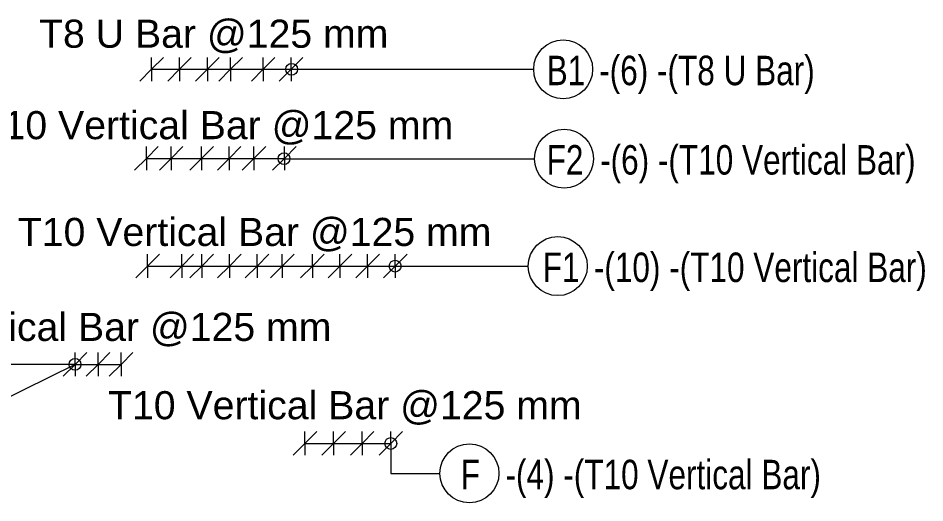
# Model space of a CAD drawing. Header units: millimetres. Extents: x -8986 to 3673, y -4076 to 6166.
# Drawn here: x -6653 to -2808, y -4076 to -2023 of the extents above; entities that cross this region are included whole.
import ezdxf

# ---------------------------------------------------------------- set-up
doc = ezdxf.new("R2010")
doc.units = ezdxf.units.MM
for name, color, linetype, lineweight in [('A-ANNO-DIMS', 211, 'Continuous', 9), ('A-ANNO-DIMS-50', 211, 'Continuous', 9), ('S-RBAR-IDEN', 171, 'Continuous', 9)]:
    doc.layers.add(name, color=color, linetype=linetype, lineweight=lineweight)
doc.styles.add('Arial_1', font='arial.ttf', dxfattribs={"height": 119.0625})
doc.styles.add('Nirmala UI Semilight', font='NirmalaS.ttf', dxfattribs={"width": 0.8, "height": 125})
doc.styles.add('Nirmala UI Semilight_1', font='NirmalaS.ttf', dxfattribs={"height": 125})
doc.dimstyles.new('Arrow_Filled_-_2_5_NI_UI_1', dxfattribs={"dimscale": 304.8, "dimtxt": 130.920493, "dimasz": 0.328084, "dimexe": 0.164042, "dimexo": 0.0625, "dimgap": 0.164042, "dimtad": 1, "dimdec": 4, "dimzin": 0, "dimdsep": 46, "dimtxsty": 'Arial_1', "dimblk1": 'OBLIQUE', "dimblk2": 'OBLIQUE', "dimsah": 1, "dimcen": 0.09, "dimazin": 0, "dimtfac": 1, "dimtdec": 4, "dimtix": 1, "dimtmove": 0, "dimatfit": 3, "dimfxl": 0.164042, "dimfxlon": 1, "dimtvp": 1, "dimtolj": 1, "dimtzin": 0, "dimarcsym": 2})
doc.dimstyles.new('Arrow_Filled_-_2_5_NI_UI_2', dxfattribs={"dimscale": 304.8, "dimtxt": 130.920493, "dimasz": 0.328084, "dimexe": 0.164042, "dimexo": 0.0625, "dimgap": 0.164042, "dimtad": 1, "dimdec": 4, "dimzin": 0, "dimdsep": 46, "dimtxsty": 'Nirmala UI Semilight', "dimblk1": 'OBLIQUE', "dimblk2": 'OBLIQUE', "dimsah": 1, "dimcen": 0.09, "dimazin": 0, "dimtfac": 1, "dimtdec": 4, "dimtix": 1, "dimtmove": 0, "dimatfit": 3, "dimfxl": 0.164042, "dimfxlon": 1, "dimtvp": 1, "dimtolj": 1, "dimtzin": 0, "dimarcsym": 2})
doc.dimstyles.new('Arrow_Filled_-_2_5_NI_UI_3', dxfattribs={"dimscale": 304.8, "dimtxt": 130.920493, "dimasz": 0.328084, "dimexe": 0.164042, "dimexo": 0.0625, "dimgap": 0.164042, "dimtad": 1, "dimdec": 4, "dimzin": 0, "dimdsep": 46, "dimtxsty": 'Nirmala UI Semilight_1', "dimblk1": 'OBLIQUE', "dimblk2": 'OBLIQUE', "dimsah": 1, "dimcen": 0.09, "dimazin": 0, "dimtfac": 1, "dimtdec": 4, "dimtix": 1, "dimtmove": 0, "dimatfit": 3, "dimfxl": 0.164042, "dimfxlon": 1, "dimtvp": 1, "dimtolj": 1, "dimtzin": 0, "dimarcsym": 2})

# ---------------------------------------------------------------- blocks, each defined once
blk = doc.blocks.new('DIMBLOCK11-Elevation Front 1')
at = {"layer": 'A-ANNO-DIMS-50'}
for p, q in [((-6086.7, -2239.3), (-6036.7, -2189.3)), ((-6086.7, -2239.3), (-6086.7, -2189.3)), ((-5968.5, -2239.3), (-5918.5, -2189.3)), ((-5968.5, -2239.3), (-5968.5, -2189.3)), ((-6086.7, -2239.3), (-6136.7, -2289.3)), ((-6086.7, -2239.3), (-5968.5, -2239.3)), ((-6086.7, -2239.3), (-6086.7, -2289.3)), ((-5968.5, -2239.3), (-6018.5, -2289.3)), ((-5968.5, -2239.3), (-5968.5, -2289.3))]:
    blk.add_line(p, q, dxfattribs=at)
blk = doc.blocks.new('_Oblique')
at = {"color": 0, "linetype": 'ByBlock', "lineweight": -2}
blk.add_line((-0.5, -0.5), (0.5, 0.5), dxfattribs=at)
blk = doc.blocks.new('DIMBLOCK12-Elevation Front 1')
at = {"layer": 'A-ANNO-DIMS-50'}
for p, q in [((-5968.5, -2239.3), (-5918.5, -2189.3)), ((-5968.5, -2239.3), (-5968.5, -2189.3)), ((-5850.3, -2239.3), (-5800.3, -2189.3)), ((-5850.3, -2239.3), (-5850.3, -2189.3)), ((-5968.5, -2239.3), (-6018.5, -2289.3)), ((-5968.5, -2239.3), (-5850.3, -2239.3)), ((-5968.5, -2239.3), (-5968.5, -2289.3)), ((-5850.3, -2239.3), (-5900.3, -2289.3)), ((-5850.3, -2239.3), (-5850.3, -2289.3))]:
    blk.add_line(p, q, dxfattribs=at)
blk = doc.blocks.new('DIMBLOCK13-Elevation Front 1')
at = {"layer": 'A-ANNO-DIMS-50'}
for p, q in [((-5850.3, -2239.3), (-5800.3, -2189.3)), ((-5850.3, -2239.3), (-5850.3, -2189.3)), ((-5752, -2239.3), (-5702, -2189.3)), ((-5752, -2239.3), (-5752, -2189.3)), ((-5850.3, -2239.3), (-5900.3, -2289.3)), ((-5850.3, -2239.3), (-5752, -2239.3)), ((-5850.3, -2239.3), (-5850.3, -2289.3)), ((-5752, -2239.3), (-5802, -2289.3)), ((-5752, -2239.3), (-5752, -2289.3))]:
    blk.add_line(p, q, dxfattribs=at)
blk = doc.blocks.new('DIMBLOCK14-Elevation Front 1')
at = {"layer": 'A-ANNO-DIMS-50'}
for p, q in [((-5752, -2239.3), (-5702, -2189.3)), ((-5752, -2239.3), (-5752, -2189.3)), ((-5613.8, -2239.3), (-5563.8, -2189.3)), ((-5613.8, -2239.3), (-5613.8, -2189.3)), ((-5752, -2239.3), (-5802, -2289.3)), ((-5752, -2239.3), (-5613.8, -2239.3)), ((-5752, -2239.3), (-5752, -2289.3)), ((-5613.8, -2239.3), (-5663.8, -2289.3)), ((-5613.8, -2239.3), (-5613.8, -2289.3))]:
    blk.add_line(p, q, dxfattribs=at)
blk = doc.blocks.new('DIMBLOCK15-Elevation Front 1')
at = {"layer": 'A-ANNO-DIMS-50'}
for p, q in [((-5613.8, -2239.3), (-5563.8, -2189.3)), ((-5613.8, -2239.3), (-5613.8, -2189.3)), ((-5495.6, -2239.3), (-5445.6, -2189.3)), ((-5495.6, -2239.3), (-5495.6, -2189.3)), ((-5613.8, -2239.3), (-5663.8, -2289.3)), ((-5613.8, -2239.3), (-5495.6, -2239.3)), ((-5613.8, -2239.3), (-5613.8, -2289.3)), ((-5495.6, -2239.3), (-5545.6, -2289.3)), ((-5495.6, -2239.3), (-5495.6, -2289.3))]:
    blk.add_line(p, q, dxfattribs=at)
blk = doc.blocks.new('DIMBLOCK16-Elevation Front 1')
at = {"layer": 'A-ANNO-DIMS-50'}
for p, q in [((-6086.7, -2239.3), (-6036.7, -2189.3)), ((-6086.7, -2239.3), (-6086.7, -2189.3)), ((-5968.5, -2239.3), (-5918.5, -2189.3)), ((-5968.5, -2239.3), (-5968.5, -2189.3)), ((-5850.3, -2239.3), (-5800.3, -2189.3)), ((-5850.3, -2239.3), (-5850.3, -2189.3)), ((-5752, -2239.3), (-5702, -2189.3)), ((-5752, -2239.3), (-5752, -2189.3)), ((-6086.7, -2239.3), (-6136.7, -2289.3)), ((-6086.7, -2239.3), (-5850.3, -2239.3)), ((-6086.7, -2239.3), (-5968.5, -2239.3)), ((-6086.7, -2239.3), (-6086.7, -2289.3)), ((-5968.5, -2239.3), (-6018.5, -2289.3)), ((-5968.5, -2239.3), (-5850.3, -2239.3)), ((-5968.5, -2239.3), (-5968.5, -2289.3)), ((-5850.3, -2239.3), (-5900.3, -2289.3)), ((-5850.3, -2239.3), (-5752, -2239.3)), ((-5850.3, -2239.3), (-5850.3, -2289.3)), ((-5752, -2239.3), (-5802, -2289.3)), ((-5752, -2239.3), (-5752, -2289.3))]:
    blk.add_line(p, q, dxfattribs=at)
blk = doc.blocks.new('_None')
blk = doc.blocks.new('DIMBLOCK17-Elevation Front 1')
at = {"layer": 'A-ANNO-DIMS-50'}
for p, q in [((-5850.3, -2239.3), (-5800.3, -2189.3)), ((-5850.3, -2239.3), (-5850.3, -2189.3)), ((-5752, -2239.3), (-5702, -2189.3)), ((-5752, -2239.3), (-5752, -2189.3)), ((-5613.8, -2239.3), (-5563.8, -2189.3)), ((-5613.8, -2239.3), (-5613.8, -2189.3)), ((-5850.3, -2239.3), (-5900.3, -2289.3)), ((-5850.3, -2239.3), (-5752, -2239.3)), ((-5850.3, -2239.3), (-5752, -2239.3)), ((-5850.3, -2239.3), (-5850.3, -2289.3)), ((-5752, -2239.3), (-5802, -2289.3)), ((-5752, -2239.3), (-5613.8, -2239.3)), ((-5752, -2239.3), (-5752, -2289.3)), ((-5613.8, -2239.3), (-5663.8, -2289.3)), ((-5613.8, -2239.3), (-5613.8, -2289.3))]:
    blk.add_line(p, q, dxfattribs=at)
blk = doc.blocks.new('DIMBLOCK18-Elevation Front 1')
at = {"layer": 'A-ANNO-DIMS-50'}
for p, q in [((-5752, -2239.3), (-5702, -2189.3)), ((-5752, -2239.3), (-5752, -2189.3)), ((-5613.8, -2239.3), (-5563.8, -2189.3)), ((-5613.8, -2239.3), (-5613.8, -2189.3)), ((-5495.6, -2239.3), (-5445.6, -2189.3)), ((-5495.6, -2239.3), (-5495.6, -2189.3)), ((-5752, -2239.3), (-5802, -2289.3)), ((-5752, -2239.3), (-5613.8, -2239.3)), ((-5752, -2239.3), (-5613.8, -2239.3)), ((-5752, -2239.3), (-5752, -2289.3)), ((-5613.8, -2239.3), (-5663.8, -2289.3)), ((-5613.8, -2239.3), (-5495.6, -2239.3)), ((-5613.8, -2239.3), (-5613.8, -2289.3)), ((-5495.6, -2239.3), (-5545.6, -2289.3)), ((-5495.6, -2239.3), (-5495.6, -2289.3))]:
    blk.add_line(p, q, dxfattribs=at)
blk = doc.blocks.new('DIMBLOCK19-Elevation Front 1')
at = {"layer": 'A-ANNO-DIMS-50'}
for p, q in [((-5613.8, -2239.3), (-5563.8, -2189.3)), ((-5613.8, -2239.3), (-5613.8, -2189.3)), ((-5495.6, -2239.3), (-5445.6, -2189.3)), ((-5495.6, -2239.3), (-5495.6, -2189.3)), ((-5613.8, -2239.3), (-5663.8, -2289.3)), ((-5613.8, -2239.3), (-5495.6, -2239.3)), ((-5613.8, -2239.3), (-5495.6, -2239.3)), ((-5613.8, -2239.3), (-5613.8, -2289.3)), ((-5495.6, -2239.3), (-5545.6, -2289.3)), ((-5495.6, -2239.3), (-5495.6, -2289.3))]:
    blk.add_line(p, q, dxfattribs=at)
blk = doc.blocks.new('M_Rebar Tag_rfa MARK - DOT 1 MM-794228-Elevation Front 1')
at = {"layer": 'S-RBAR-IDEN'}
blk.add_circle((-4935.3, 5538.6), 125, dxfattribs=at)
blk = doc.blocks.new('DIMBLOCK120-Elevation Front 1')
at = {"layer": 'A-ANNO-DIMS-50'}
for p, q in [((-6108.8, -2617.1), (-6058.8, -2567.1)), ((-6108.8, -2617.1), (-6108.8, -2567.1)), ((-6003.7, -2617.1), (-5953.7, -2567.1)), ((-6003.7, -2617.1), (-6003.7, -2567.1)), ((-6108.8, -2617.1), (-6158.8, -2667.1)), ((-6108.8, -2617.1), (-6003.7, -2617.1)), ((-6108.8, -2617.1), (-6108.8, -2667.1)), ((-6003.7, -2617.1), (-6053.7, -2667.1)), ((-6003.7, -2617.1), (-6003.7, -2667.1))]:
    blk.add_line(p, q, dxfattribs=at)
blk = doc.blocks.new('DIMBLOCK121-Elevation Front 1')
at = {"layer": 'A-ANNO-DIMS-50'}
for p, q in [((-6003.7, -2617.1), (-5953.7, -2567.1)), ((-6003.7, -2617.1), (-6003.7, -2567.1)), ((-5874.8, -2617.1), (-5824.8, -2567.1)), ((-5874.8, -2617.1), (-5874.8, -2567.1)), ((-6003.7, -2617.1), (-6053.7, -2667.1)), ((-6003.7, -2617.1), (-5874.8, -2617.1)), ((-6003.7, -2617.1), (-6003.7, -2667.1)), ((-5874.8, -2617.1), (-5924.8, -2667.1)), ((-5874.8, -2617.1), (-5874.8, -2667.1))]:
    blk.add_line(p, q, dxfattribs=at)
blk = doc.blocks.new('DIMBLOCK122-Elevation Front 1')
at = {"layer": 'A-ANNO-DIMS-50'}
for p, q in [((-5874.8, -2617.1), (-5824.8, -2567.1)), ((-5874.8, -2617.1), (-5874.8, -2567.1)), ((-5757.8, -2617.1), (-5707.8, -2567.1)), ((-5757.8, -2617.1), (-5757.8, -2567.1)), ((-5874.8, -2617.1), (-5924.8, -2667.1)), ((-5874.8, -2617.1), (-5757.8, -2617.1)), ((-5874.8, -2617.1), (-5874.8, -2667.1)), ((-5757.8, -2617.1), (-5807.8, -2667.1)), ((-5757.8, -2617.1), (-5757.8, -2667.1))]:
    blk.add_line(p, q, dxfattribs=at)
blk = doc.blocks.new('DIMBLOCK123-Elevation Front 1')
at = {"layer": 'A-ANNO-DIMS-50'}
for p, q in [((-5757.8, -2617.1), (-5707.8, -2567.1)), ((-5757.8, -2617.1), (-5757.8, -2567.1)), ((-5652.7, -2617.1), (-5602.7, -2567.1)), ((-5652.7, -2617.1), (-5652.7, -2567.1)), ((-5757.8, -2617.1), (-5807.8, -2667.1)), ((-5757.8, -2617.1), (-5652.7, -2617.1)), ((-5757.8, -2617.1), (-5757.8, -2667.1)), ((-5652.7, -2617.1), (-5702.7, -2667.1)), ((-5652.7, -2617.1), (-5652.7, -2667.1))]:
    blk.add_line(p, q, dxfattribs=at)
blk = doc.blocks.new('DIMBLOCK124-Elevation Front 1')
at = {"layer": 'A-ANNO-DIMS-50'}
for p, q in [((-5652.7, -2617.1), (-5602.7, -2567.1)), ((-5652.7, -2617.1), (-5652.7, -2567.1)), ((-5523.8, -2617.1), (-5473.8, -2567.1)), ((-5523.8, -2617.1), (-5523.8, -2567.1)), ((-5652.7, -2617.1), (-5702.7, -2667.1)), ((-5652.7, -2617.1), (-5523.8, -2617.1)), ((-5652.7, -2617.1), (-5652.7, -2667.1)), ((-5523.8, -2617.1), (-5573.8, -2667.1)), ((-5523.8, -2617.1), (-5523.8, -2667.1))]:
    blk.add_line(p, q, dxfattribs=at)
blk = doc.blocks.new('DIMBLOCK125-Elevation Front 1')
at = {"layer": 'A-ANNO-DIMS-50'}
for p, q in [((-6103.8, -3073.2), (-6053.8, -3023.2)), ((-6103.8, -3073.2), (-6103.8, -3023.2)), ((-5958.5, -3073.2), (-5908.5, -3023.2)), ((-5958.5, -3073.2), (-5958.5, -3023.2)), ((-6103.8, -3073.2), (-6153.8, -3123.2)), ((-6103.8, -3073.2), (-5958.5, -3073.2)), ((-6103.8, -3073.2), (-6103.8, -3123.2)), ((-5958.5, -3073.2), (-6008.5, -3123.2)), ((-5958.5, -3073.2), (-5958.5, -3123.2))]:
    blk.add_line(p, q, dxfattribs=at)
blk = doc.blocks.new('DIMBLOCK126-Elevation Front 1')
at = {"layer": 'A-ANNO-DIMS-50'}
for p, q in [((-5958.5, -3073.2), (-5908.5, -3023.2)), ((-5958.5, -3073.2), (-5958.5, -3023.2)), ((-5874.3, -3073.2), (-5824.3, -3023.2)), ((-5874.3, -3073.2), (-5874.3, -3023.2)), ((-5958.5, -3073.2), (-6008.5, -3123.2)), ((-5958.5, -3073.2), (-5874.3, -3073.2)), ((-5958.5, -3073.2), (-5958.5, -3123.2)), ((-5874.3, -3073.2), (-5924.3, -3123.2)), ((-5874.3, -3073.2), (-5874.3, -3123.2))]:
    blk.add_line(p, q, dxfattribs=at)
blk = doc.blocks.new('DIMBLOCK127-Elevation Front 1')
at = {"layer": 'A-ANNO-DIMS-50'}
for p, q in [((-5874.3, -3073.2), (-5824.3, -3023.2)), ((-5874.3, -3073.2), (-5874.3, -3023.2)), ((-5757.1, -3073.2), (-5707.1, -3023.2)), ((-5757.1, -3073.2), (-5757.1, -3023.2)), ((-5874.3, -3073.2), (-5924.3, -3123.2)), ((-5874.3, -3073.2), (-5757.1, -3073.2)), ((-5874.3, -3073.2), (-5874.3, -3123.2)), ((-5757.1, -3073.2), (-5807.1, -3123.2)), ((-5757.1, -3073.2), (-5757.1, -3123.2))]:
    blk.add_line(p, q, dxfattribs=at)
blk = doc.blocks.new('DIMBLOCK128-Elevation Front 1')
at = {"layer": 'A-ANNO-DIMS-50'}
for p, q in [((-5757.1, -3073.2), (-5707.1, -3023.2)), ((-5757.1, -3073.2), (-5757.1, -3023.2)), ((-5639.8, -3073.2), (-5589.8, -3023.2)), ((-5639.8, -3073.2), (-5639.8, -3023.2)), ((-5757.1, -3073.2), (-5807.1, -3123.2)), ((-5757.1, -3073.2), (-5639.8, -3073.2)), ((-5757.1, -3073.2), (-5757.1, -3123.2)), ((-5639.8, -3073.2), (-5689.8, -3123.2)), ((-5639.8, -3073.2), (-5639.8, -3123.2))]:
    blk.add_line(p, q, dxfattribs=at)
blk = doc.blocks.new('DIMBLOCK129-Elevation Front 1')
at = {"layer": 'A-ANNO-DIMS-50'}
for p, q in [((-5639.8, -3073.2), (-5589.8, -3023.2)), ((-5639.8, -3073.2), (-5639.8, -3023.2)), ((-5532.6, -3073.2), (-5482.6, -3023.2)), ((-5532.6, -3073.2), (-5532.6, -3023.2)), ((-5639.8, -3073.2), (-5689.8, -3123.2)), ((-5639.8, -3073.2), (-5532.6, -3073.2)), ((-5639.8, -3073.2), (-5639.8, -3123.2)), ((-5532.6, -3073.2), (-5582.6, -3123.2)), ((-5532.6, -3073.2), (-5532.6, -3123.2))]:
    blk.add_line(p, q, dxfattribs=at)
blk = doc.blocks.new('DIMBLOCK130-Elevation Front 1')
at = {"layer": 'A-ANNO-DIMS-50'}
for p, q in [((-5532.6, -3073.2), (-5482.6, -3023.2)), ((-5532.6, -3073.2), (-5532.6, -3023.2)), ((-5405.3, -3073.2), (-5355.3, -3023.2)), ((-5405.3, -3073.2), (-5405.3, -3023.2)), ((-5532.6, -3073.2), (-5582.6, -3123.2)), ((-5532.6, -3073.2), (-5405.3, -3073.2)), ((-5532.6, -3073.2), (-5532.6, -3123.2)), ((-5405.3, -3073.2), (-5455.3, -3123.2)), ((-5405.3, -3073.2), (-5405.3, -3123.2))]:
    blk.add_line(p, q, dxfattribs=at)
blk = doc.blocks.new('DIMBLOCK131-Elevation Front 1')
at = {"layer": 'A-ANNO-DIMS-50'}
for p, q in [((-5405.3, -3073.2), (-5355.3, -3023.2)), ((-5405.3, -3073.2), (-5405.3, -3023.2)), ((-5288.1, -3073.2), (-5238.1, -3023.2)), ((-5288.1, -3073.2), (-5288.1, -3023.2)), ((-5405.3, -3073.2), (-5455.3, -3123.2)), ((-5405.3, -3073.2), (-5288.1, -3073.2)), ((-5405.3, -3073.2), (-5405.3, -3123.2)), ((-5288.1, -3073.2), (-5338.1, -3123.2)), ((-5288.1, -3073.2), (-5288.1, -3123.2))]:
    blk.add_line(p, q, dxfattribs=at)
blk = doc.blocks.new('DIMBLOCK132-Elevation Front 1')
at = {"layer": 'A-ANNO-DIMS-50'}
for p, q in [((-5288.1, -3073.2), (-5238.1, -3023.2)), ((-5288.1, -3073.2), (-5288.1, -3023.2)), ((-5170.8, -3073.2), (-5120.8, -3023.2)), ((-5170.8, -3073.2), (-5170.8, -3023.2)), ((-5288.1, -3073.2), (-5338.1, -3123.2)), ((-5288.1, -3073.2), (-5170.8, -3073.2)), ((-5288.1, -3073.2), (-5288.1, -3123.2)), ((-5170.8, -3073.2), (-5220.8, -3123.2)), ((-5170.8, -3073.2), (-5170.8, -3123.2))]:
    blk.add_line(p, q, dxfattribs=at)
blk = doc.blocks.new('DIMBLOCK133-Elevation Front 1')
at = {"layer": 'A-ANNO-DIMS-50'}
for p, q in [((-5170.8, -3073.2), (-5120.8, -3023.2)), ((-5170.8, -3073.2), (-5170.8, -3023.2)), ((-5053.6, -3073.2), (-5003.6, -3023.2)), ((-5053.6, -3073.2), (-5053.6, -3023.2)), ((-5170.8, -3073.2), (-5220.8, -3123.2)), ((-5170.8, -3073.2), (-5053.6, -3073.2)), ((-5170.8, -3073.2), (-5170.8, -3123.2)), ((-5053.6, -3073.2), (-5103.6, -3123.2)), ((-5053.6, -3073.2), (-5053.6, -3123.2))]:
    blk.add_line(p, q, dxfattribs=at)
blk = doc.blocks.new('DIMBLOCK134-Elevation Front 1')
at = {"layer": 'A-ANNO-DIMS-50'}
for p, q in [((-6103.8, -3073.2), (-6053.8, -3023.2)), ((-6103.8, -3073.2), (-6103.8, -3023.2)), ((-5958.5, -3073.2), (-5908.5, -3023.2)), ((-5958.5, -3073.2), (-5958.5, -3023.2)), ((-5874.3, -3073.2), (-5824.3, -3023.2)), ((-5874.3, -3073.2), (-5874.3, -3023.2)), ((-6103.8, -3073.2), (-6153.8, -3123.2)), ((-6103.8, -3073.2), (-5958.5, -3073.2)), ((-6103.8, -3073.2), (-5958.5, -3073.2)), ((-6103.8, -3073.2), (-6103.8, -3123.2)), ((-5958.5, -3073.2), (-6008.5, -3123.2)), ((-5958.5, -3073.2), (-5874.3, -3073.2)), ((-5958.5, -3073.2), (-5958.5, -3123.2)), ((-5874.3, -3073.2), (-5924.3, -3123.2)), ((-5874.3, -3073.2), (-5874.3, -3123.2))]:
    blk.add_line(p, q, dxfattribs=at)
blk = doc.blocks.new('DIMBLOCK135-Elevation Front 1')
at = {"layer": 'A-ANNO-DIMS-50'}
for p, q in [((-5958.5, -3073.2), (-5908.5, -3023.2)), ((-5958.5, -3073.2), (-5958.5, -3023.2)), ((-5874.3, -3073.2), (-5824.3, -3023.2)), ((-5874.3, -3073.2), (-5874.3, -3023.2)), ((-5757.1, -3073.2), (-5707.1, -3023.2)), ((-5757.1, -3073.2), (-5757.1, -3023.2)), ((-5958.5, -3073.2), (-6008.5, -3123.2)), ((-5958.5, -3073.2), (-5874.3, -3073.2)), ((-5958.5, -3073.2), (-5874.3, -3073.2)), ((-5958.5, -3073.2), (-5958.5, -3123.2)), ((-5874.3, -3073.2), (-5924.3, -3123.2)), ((-5874.3, -3073.2), (-5757.1, -3073.2)), ((-5874.3, -3073.2), (-5874.3, -3123.2)), ((-5757.1, -3073.2), (-5807.1, -3123.2)), ((-5757.1, -3073.2), (-5757.1, -3123.2))]:
    blk.add_line(p, q, dxfattribs=at)
blk = doc.blocks.new('DIMBLOCK136-Elevation Front 1')
at = {"layer": 'A-ANNO-DIMS-50'}
for p, q in [((-5874.3, -3073.2), (-5824.3, -3023.2)), ((-5874.3, -3073.2), (-5874.3, -3023.2)), ((-5757.1, -3073.2), (-5707.1, -3023.2)), ((-5757.1, -3073.2), (-5757.1, -3023.2)), ((-5639.8, -3073.2), (-5589.8, -3023.2)), ((-5639.8, -3073.2), (-5639.8, -3023.2)), ((-5532.6, -3073.2), (-5482.6, -3023.2)), ((-5532.6, -3073.2), (-5532.6, -3023.2)), ((-5874.3, -3073.2), (-5924.3, -3123.2)), ((-5874.3, -3073.2), (-5639.8, -3073.2)), ((-5874.3, -3073.2), (-5757.1, -3073.2)), ((-5874.3, -3073.2), (-5874.3, -3123.2)), ((-5757.1, -3073.2), (-5807.1, -3123.2)), ((-5757.1, -3073.2), (-5639.8, -3073.2)), ((-5757.1, -3073.2), (-5757.1, -3123.2)), ((-5639.8, -3073.2), (-5689.8, -3123.2)), ((-5639.8, -3073.2), (-5532.6, -3073.2)), ((-5639.8, -3073.2), (-5639.8, -3123.2)), ((-5532.6, -3073.2), (-5582.6, -3123.2)), ((-5532.6, -3073.2), (-5532.6, -3123.2))]:
    blk.add_line(p, q, dxfattribs=at)
blk = doc.blocks.new('DIMBLOCK137-Elevation Front 1')
at = {"layer": 'A-ANNO-DIMS-50'}
for p, q in [((-5639.8, -3073.2), (-5589.8, -3023.2)), ((-5639.8, -3073.2), (-5639.8, -3023.2)), ((-5532.6, -3073.2), (-5482.6, -3023.2)), ((-5532.6, -3073.2), (-5532.6, -3023.2)), ((-5405.3, -3073.2), (-5355.3, -3023.2)), ((-5405.3, -3073.2), (-5405.3, -3023.2)), ((-5639.8, -3073.2), (-5689.8, -3123.2)), ((-5639.8, -3073.2), (-5532.6, -3073.2)), ((-5639.8, -3073.2), (-5532.6, -3073.2)), ((-5639.8, -3073.2), (-5639.8, -3123.2)), ((-5532.6, -3073.2), (-5582.6, -3123.2)), ((-5532.6, -3073.2), (-5405.3, -3073.2)), ((-5532.6, -3073.2), (-5532.6, -3123.2)), ((-5405.3, -3073.2), (-5455.3, -3123.2)), ((-5405.3, -3073.2), (-5405.3, -3123.2))]:
    blk.add_line(p, q, dxfattribs=at)
blk = doc.blocks.new('DIMBLOCK138-Elevation Front 1')
at = {"layer": 'A-ANNO-DIMS-50'}
for p, q in [((-5532.6, -3073.2), (-5482.6, -3023.2)), ((-5532.6, -3073.2), (-5532.6, -3023.2)), ((-5405.3, -3073.2), (-5355.3, -3023.2)), ((-5405.3, -3073.2), (-5405.3, -3023.2)), ((-5288.1, -3073.2), (-5238.1, -3023.2)), ((-5288.1, -3073.2), (-5288.1, -3023.2)), ((-5532.6, -3073.2), (-5582.6, -3123.2)), ((-5532.6, -3073.2), (-5405.3, -3073.2)), ((-5532.6, -3073.2), (-5405.3, -3073.2)), ((-5532.6, -3073.2), (-5532.6, -3123.2)), ((-5405.3, -3073.2), (-5455.3, -3123.2)), ((-5405.3, -3073.2), (-5288.1, -3073.2)), ((-5405.3, -3073.2), (-5405.3, -3123.2)), ((-5288.1, -3073.2), (-5338.1, -3123.2)), ((-5288.1, -3073.2), (-5288.1, -3123.2))]:
    blk.add_line(p, q, dxfattribs=at)
blk = doc.blocks.new('DIMBLOCK139-Elevation Front 1')
at = {"layer": 'A-ANNO-DIMS-50'}
for p, q in [((-5405.3, -3073.2), (-5355.3, -3023.2)), ((-5405.3, -3073.2), (-5405.3, -3023.2)), ((-5288.1, -3073.2), (-5238.1, -3023.2)), ((-5288.1, -3073.2), (-5288.1, -3023.2)), ((-5170.8, -3073.2), (-5120.8, -3023.2)), ((-5170.8, -3073.2), (-5170.8, -3023.2)), ((-5053.6, -3073.2), (-5003.6, -3023.2)), ((-5053.6, -3073.2), (-5053.6, -3023.2)), ((-5405.3, -3073.2), (-5455.3, -3123.2)), ((-5405.3, -3073.2), (-5053.6, -3073.2)), ((-5405.3, -3073.2), (-5288.1, -3073.2)), ((-5405.3, -3073.2), (-5405.3, -3123.2)), ((-5288.1, -3073.2), (-5338.1, -3123.2)), ((-5288.1, -3073.2), (-5170.8, -3073.2)), ((-5288.1, -3073.2), (-5288.1, -3123.2)), ((-5170.8, -3073.2), (-5220.8, -3123.2)), ((-5170.8, -3073.2), (-5053.6, -3073.2)), ((-5170.8, -3073.2), (-5170.8, -3123.2)), ((-5053.6, -3073.2), (-5103.6, -3123.2)), ((-5053.6, -3073.2), (-5053.6, -3123.2))]:
    blk.add_line(p, q, dxfattribs=at)
blk = doc.blocks.new('DIMBLOCK140-Elevation Front 1')
at = {"layer": 'A-ANNO-DIMS-50'}
for p, q in [((-6411.3, -3489.8), (-6361.3, -3439.8)), ((-6411.3, -3489.8), (-6411.3, -3439.8)), ((-6313.8, -3489.8), (-6263.8, -3439.8)), ((-6313.8, -3489.8), (-6313.8, -3439.8)), ((-6411.3, -3489.8), (-6461.3, -3539.8)), ((-6411.3, -3489.8), (-6313.8, -3489.8)), ((-6411.3, -3489.8), (-6411.3, -3539.8)), ((-6313.8, -3489.8), (-6363.8, -3539.8)), ((-6313.8, -3489.8), (-6313.8, -3539.8))]:
    blk.add_line(p, q, dxfattribs=at)
blk = doc.blocks.new('DIMBLOCK141-Elevation Front 1')
at = {"layer": 'A-ANNO-DIMS-50'}
for p, q in [((-6313.8, -3489.8), (-6263.8, -3439.8)), ((-6313.8, -3489.8), (-6313.8, -3439.8)), ((-6216.3, -3489.8), (-6166.3, -3439.8)), ((-6216.3, -3489.8), (-6216.3, -3439.8)), ((-6313.8, -3489.8), (-6363.8, -3539.8)), ((-6313.8, -3489.8), (-6216.3, -3489.8)), ((-6313.8, -3489.8), (-6313.8, -3539.8)), ((-6216.3, -3489.8), (-6266.3, -3539.8)), ((-6216.3, -3489.8), (-6216.3, -3539.8))]:
    blk.add_line(p, q, dxfattribs=at)
blk = doc.blocks.new('DIMBLOCK142-Elevation Front 1')
at = {"layer": 'A-ANNO-DIMS-50'}
for p, q in [((-6411.3, -3489.8), (-6361.3, -3439.8)), ((-6411.3, -3489.8), (-6411.3, -3439.8)), ((-6313.8, -3489.8), (-6263.8, -3439.8)), ((-6313.8, -3489.8), (-6313.8, -3439.8)), ((-6216.3, -3489.8), (-6166.3, -3439.8)), ((-6216.3, -3489.8), (-6216.3, -3439.8)), ((-6411.3, -3489.8), (-6461.3, -3539.8)), ((-6411.3, -3489.8), (-6216.3, -3489.8)), ((-6411.3, -3489.8), (-6313.8, -3489.8)), ((-6411.3, -3489.8), (-6411.3, -3539.8)), ((-6313.8, -3489.8), (-6363.8, -3539.8)), ((-6313.8, -3489.8), (-6216.3, -3489.8)), ((-6313.8, -3489.8), (-6313.8, -3539.8)), ((-6216.3, -3489.8), (-6266.3, -3539.8)), ((-6216.3, -3489.8), (-6216.3, -3539.8))]:
    blk.add_line(p, q, dxfattribs=at)
blk = doc.blocks.new('DIMBLOCK143-Elevation Front 1')
at = {"layer": 'A-ANNO-DIMS-50'}
for p, q in [((-5436.7, -3824.5), (-5386.7, -3774.5)), ((-5436.7, -3824.5), (-5436.7, -3774.5)), ((-5315.3, -3824.5), (-5265.3, -3774.5)), ((-5315.3, -3824.5), (-5315.3, -3774.5)), ((-5436.7, -3824.5), (-5486.7, -3874.5)), ((-5436.7, -3824.5), (-5315.3, -3824.5)), ((-5436.7, -3824.5), (-5436.7, -3874.5)), ((-5315.3, -3824.5), (-5365.3, -3874.5)), ((-5315.3, -3824.5), (-5315.3, -3874.5))]:
    blk.add_line(p, q, dxfattribs=at)
blk = doc.blocks.new('DIMBLOCK144-Elevation Front 1')
at = {"layer": 'A-ANNO-DIMS-50'}
for p, q in [((-5315.3, -3824.5), (-5265.3, -3774.5)), ((-5315.3, -3824.5), (-5315.3, -3774.5)), ((-5193.9, -3824.5), (-5143.9, -3774.5)), ((-5193.9, -3824.5), (-5193.9, -3774.5)), ((-5315.3, -3824.5), (-5365.3, -3874.5)), ((-5315.3, -3824.5), (-5193.9, -3824.5)), ((-5315.3, -3824.5), (-5315.3, -3874.5)), ((-5193.9, -3824.5), (-5243.9, -3874.5)), ((-5193.9, -3824.5), (-5193.9, -3874.5))]:
    blk.add_line(p, q, dxfattribs=at)
blk = doc.blocks.new('DIMBLOCK145-Elevation Front 1')
at = {"layer": 'A-ANNO-DIMS-50'}
for p, q in [((-5193.9, -3824.5), (-5143.9, -3774.5)), ((-5193.9, -3824.5), (-5193.9, -3774.5)), ((-5072.5, -3824.5), (-5022.5, -3774.5)), ((-5072.5, -3824.5), (-5072.5, -3774.5)), ((-5193.9, -3824.5), (-5243.9, -3874.5)), ((-5193.9, -3824.5), (-5072.5, -3824.5)), ((-5193.9, -3824.5), (-5193.9, -3874.5)), ((-5072.5, -3824.5), (-5122.5, -3874.5)), ((-5072.5, -3824.5), (-5072.5, -3874.5))]:
    blk.add_line(p, q, dxfattribs=at)
blk = doc.blocks.new('DIMBLOCK146-Elevation Front 1')
at = {"layer": 'A-ANNO-DIMS-50'}
for p, q in [((-5436.7, -3824.5), (-5386.7, -3774.5)), ((-5436.7, -3824.5), (-5436.7, -3774.5)), ((-5315.3, -3824.5), (-5265.3, -3774.5)), ((-5315.3, -3824.5), (-5315.3, -3774.5)), ((-5193.9, -3824.5), (-5143.9, -3774.5)), ((-5193.9, -3824.5), (-5193.9, -3774.5)), ((-5072.5, -3824.5), (-5022.5, -3774.5)), ((-5072.5, -3824.5), (-5072.5, -3774.5)), ((-5436.7, -3824.5), (-5486.7, -3874.5)), ((-5436.7, -3824.5), (-5072.5, -3824.5)), ((-5436.7, -3824.5), (-5315.3, -3824.5)), ((-5436.7, -3824.5), (-5436.7, -3874.5)), ((-5315.3, -3824.5), (-5365.3, -3874.5)), ((-5315.3, -3824.5), (-5193.9, -3824.5)), ((-5315.3, -3824.5), (-5315.3, -3874.5)), ((-5193.9, -3824.5), (-5243.9, -3874.5)), ((-5193.9, -3824.5), (-5072.5, -3824.5)), ((-5193.9, -3824.5), (-5193.9, -3874.5)), ((-5072.5, -3824.5), (-5122.5, -3874.5)), ((-5072.5, -3824.5), (-5072.5, -3874.5))]:
    blk.add_line(p, q, dxfattribs=at)

msp = doc.modelspace()

# ---------------------------------------------------------------- linework, layer by layer
at = {"layer": 'S-RBAR-IDEN'}
for p, q in [((-5493.29263, -2239.29564), (-4466.91248, -2239.29564)), ((-5525.25787, -2618.17669), (-4463.0206, -2618.17669)), ((-5054.32115, -3073.45328), (-4489.6206, -3073.45328)), ((-6411.14929, -3489.76857), (-7075.86849, -3489.76857)), ((-6411.14929, -3489.76857), (-6917.6435, -3739.76857)), ((-5072.59435, -3824.76857), (-5072.59435, -3951.42513)), ((-5072.59435, -3951.42513), (-4864.16163, -3951.42513))]:
    msp.add_line(p, q, dxfattribs=at)
for centre in [(-5493.29263, -2239.29564), (-5525.25787, -2618.17669), (-5054.32115, -3073.45328), (-6411.14929, -3489.76857), (-6411.14929, -3489.76857), (-5072.59435, -3824.76857)]:
    msp.add_circle(centre, 25, dxfattribs=at)

# ---------------------------------------------------------------- block references
for p in [(593.39882, -7777.8503), (196.14966, -9489.97979)]:
    msp.add_blockref('M_Rebar Tag_rfa MARK - DOT 1 MM-794228-Elevation Front 1', p, dxfattribs=at)

# ---------------------------------------------------------------- texts
at = {"layer": 'S-RBAR-IDEN', "char_height": 125, "attachment_point": 1, "style": 'Nirmala UI Semilight'}
for s, insert, width in [('B1', (-4411.87394, -2181.69326), 160.3375), ('-(6) -(T8 U Bar)', (-4189.14829, -2181.69326), 1090.295), ('F2', (-4411.98206, -2560.57431), 169.95775), ('-(6) -(T10 Vertical Bar)', (-4185.25642, -2560.57431), 1584.1345), ('-(10) -(T10 Vertical Bar)', (-4211.85642, -3015.8509), 1648.2695), ('F', (-4776.12309, -3893.82275), 80.16875), ('-(4) -(T10 Vertical Bar)', (-4586.39745, -3893.82275), 1587.34125)]:
    msp.add_mtext(s, dxfattribs=dict(at, insert=insert, width=width))

# ---------------------------------------------------------------- dimensions: what is measured, and where the dimension line sits
at = {"layer": 'A-ANNO-DIMS'}
for base, p1, p2, text, dimstyle, override, picture, middle in [((-5850.25349, -2239.29475), (-6086.70473, -2189.29475), (-5850.25349, -2189.29475), '236', 'Arrow_Filled_-_2_5_NI_UI_2', {"dimpost": '<>', "dimblk1": 'None', "dimblk2": 'None', "dimsah": 1, "dimfxl": 236.451235}, 'DIMBLOCK16-Elevation Front 1', (-5968.47911, -2124.65912)), ((-5752.02788, -2239.29475), (-5850.25349, -2189.29475), (-5752.02788, -2189.29475), '98', 'Arrow_Filled_-_2_5_NI_UI_2', {"dimpost": '<>', "dimblk1": 'None', "dimblk2": 'None', "dimsah": 1, "dimfxl": 98.225617}, 'DIMBLOCK17-Elevation Front 1', (-5801.14069, -2124.65912)), ((-5613.80226, -2239.29475), (-5752.02788, -2189.29475), (-5613.80226, -2189.29475), '138', 'Arrow_Filled_-_2_5_NI_UI_2', {"dimpost": '<>', "dimblk1": 'None', "dimblk2": 'None', "dimsah": 1, "dimfxl": 138.225617}, 'DIMBLOCK18-Elevation Front 1', (-5682.91507, -2124.31044)), ((-5495.57664, -2239.29475), (-5613.80226, -2189.29475), (-5495.57664, -2189.29475), '118', 'Arrow_Filled_-_2_5_NI_UI_2', {"dimpost": '<>', "dimblk1": 'None', "dimblk2": 'None', "dimsah": 1, "dimfxl": 118.225617}, 'DIMBLOCK19-Elevation Front 1', (-5554.68945, -2124.39761)), ((-5968.47911, -2239.29475), (-6086.70473, -2189.29475), (-5968.47911, -2189.29475), ' ', 'Arrow_Filled_-_2_5_NI_UI_2', {"dimpost": '<>', "dimfxl": 118.225617}, 'DIMBLOCK11-Elevation Front 1', (-6027.59192, -2239.29475)), ((-5850.25349, -2239.29475), (-5968.47911, -2189.29475), (-5850.25349, -2189.29475), ' ', 'Arrow_Filled_-_2_5_NI_UI_2', {"dimpost": '<>', "dimfxl": 118.225617}, 'DIMBLOCK12-Elevation Front 1', (-5909.3663, -2239.29475)), ((-5752.02788, -2239.29475), (-5850.25349, -2189.29475), (-5752.02788, -2189.29475), ' ', 'Arrow_Filled_-_2_5_NI_UI_2', {"dimpost": '<>', "dimfxl": 98.225617}, 'DIMBLOCK13-Elevation Front 1', (-5801.14069, -2239.29475)), ((-5613.80226, -2239.29475), (-5752.02788, -2189.29475), (-5613.80226, -2189.29475), ' ', 'Arrow_Filled_-_2_5_NI_UI_2', {"dimpost": '<>', "dimfxl": 138.225617}, 'DIMBLOCK14-Elevation Front 1', (-5682.91507, -2239.29475)), ((-5495.57664, -2239.29475), (-5613.80226, -2189.29475), (-5495.57664, -2189.29475), ' ', 'Arrow_Filled_-_2_5_NI_UI_2', {"dimpost": '<>', "dimfxl": 118.225617}, 'DIMBLOCK15-Elevation Front 1', (-5554.68945, -2239.29475)), ((-5958.45128, -3073.23622), (-6103.80383, -3023.23622), (-5958.45128, -3023.23622), '145', 'Arrow_Filled_-_2_5_NI_UI_1', {"dimpost": '<>', "dimblk1": 'None', "dimblk2": 'None', "dimsah": 1, "dimfxl": 145.352553}, 'DIMBLOCK134-Elevation Front 1', (-6031.12755, -2962.44612)), ((-5874.31333, -3073.23622), (-5958.45128, -3023.23622), (-5874.31333, -3023.23622), '84', 'Arrow_Filled_-_2_5_NI_UI_1', {"dimpost": '<>', "dimblk1": 'None', "dimblk2": 'None', "dimsah": 1, "dimfxl": 84.137949}, 'DIMBLOCK135-Elevation Front 1', (-5916.3823, -2962.44612)), ((-5639.82283, -3073.23622), (-5874.31333, -3023.23622), (-5639.82283, -3023.23622), '234', 'Arrow_Filled_-_2_5_NI_UI_1', {"dimpost": '<>', "dimblk1": 'None', "dimblk2": 'None', "dimsah": 1, "dimfxl": 234.490501}, 'DIMBLOCK136-Elevation Front 1', (-5757.06808, -2962.40551)), ((-5532.57758, -3073.23622), (-5639.82283, -3023.23622), (-5532.57758, -3023.23622), '107', 'Arrow_Filled_-_2_5_NI_UI_1', {"dimpost": '<>', "dimblk1": 'None', "dimblk2": 'None', "dimsah": 1, "dimfxl": 107.245251}, 'DIMBLOCK137-Elevation Front 1', (-5586.2002, -2962.44612)), ((-5405.33233, -3073.23622), (-5532.57758, -3023.23622), (-5405.33233, -3023.23622), '127', 'Arrow_Filled_-_2_5_NI_UI_1', {"dimpost": '<>', "dimblk1": 'None', "dimblk2": 'None', "dimsah": 1, "dimfxl": 127.245251}, 'DIMBLOCK138-Elevation Front 1', (-5468.95495, -2963.46132)), ((-5053.59657, -3073.23622), (-5405.33233, -3023.23622), (-5053.59657, -3023.23622), '352', 'Arrow_Filled_-_2_5_NI_UI_1', {"dimpost": '<>', "dimblk1": 'None', "dimblk2": 'None', "dimsah": 1, "dimfxl": 351.735752}, 'DIMBLOCK139-Elevation Front 1', (-5229.46445, -2962.40551)), ((-5958.45128, -3073.23622), (-6103.80383, -3023.23622), (-5958.45128, -3023.23622), ' ', 'Arrow_Filled_-_2_5_NI_UI_1', {"dimpost": '<>', "dimfxl": 145.352553}, 'DIMBLOCK125-Elevation Front 1', (-6031.12755, -3073.23622)), ((-5874.31333, -3073.23622), (-5958.45128, -3023.23622), (-5874.31333, -3023.23622), ' ', 'Arrow_Filled_-_2_5_NI_UI_1', {"dimpost": '<>', "dimfxl": 84.137949}, 'DIMBLOCK126-Elevation Front 1', (-5916.3823, -3073.23622)), ((-5757.06808, -3073.23622), (-5874.31333, -3023.23622), (-5757.06808, -3023.23622), ' ', 'Arrow_Filled_-_2_5_NI_UI_1', {"dimpost": '<>', "dimfxl": 117.245251}, 'DIMBLOCK127-Elevation Front 1', (-5815.6907, -3073.23622)), ((-5639.82283, -3073.23622), (-5757.06808, -3023.23622), (-5639.82283, -3023.23622), ' ', 'Arrow_Filled_-_2_5_NI_UI_1', {"dimpost": '<>', "dimfxl": 117.245251}, 'DIMBLOCK128-Elevation Front 1', (-5698.44545, -3073.23622)), ((-5532.57758, -3073.23622), (-5639.82283, -3023.23622), (-5532.57758, -3023.23622), ' ', 'Arrow_Filled_-_2_5_NI_UI_1', {"dimpost": '<>', "dimfxl": 107.245251}, 'DIMBLOCK129-Elevation Front 1', (-5586.2002, -3073.23622)), ((-5405.33233, -3073.23622), (-5532.57758, -3023.23622), (-5405.33233, -3023.23622), ' ', 'Arrow_Filled_-_2_5_NI_UI_1', {"dimpost": '<>', "dimfxl": 127.245251}, 'DIMBLOCK130-Elevation Front 1', (-5468.95495, -3073.23622)), ((-5288.08708, -3073.23622), (-5405.33233, -3023.23622), (-5288.08708, -3023.23622), ' ', 'Arrow_Filled_-_2_5_NI_UI_1', {"dimpost": '<>', "dimfxl": 117.245251}, 'DIMBLOCK131-Elevation Front 1', (-5346.7097, -3073.23622)), ((-5170.84182, -3073.23622), (-5288.08708, -3023.23622), (-5170.84182, -3023.23622), ' ', 'Arrow_Filled_-_2_5_NI_UI_1', {"dimpost": '<>', "dimfxl": 117.245251}, 'DIMBLOCK132-Elevation Front 1', (-5229.46445, -3073.23622)), ((-5053.59657, -3073.23622), (-5170.84182, -3023.23622), (-5053.59657, -3023.23622), ' ', 'Arrow_Filled_-_2_5_NI_UI_1', {"dimpost": '<>', "dimfxl": 117.245251}, 'DIMBLOCK133-Elevation Front 1', (-5112.2192, -3073.23622)), ((-6216.30383, -3489.84099), (-6411.30383, -3439.84099), (-6216.30383, -3439.84099), '195', 'Arrow_Filled_-_2_5_NI_UI_1', {"dimpost": '<>', "dimblk1": 'None', "dimblk2": 'None', "dimsah": 1, "dimfxl": 195}, 'DIMBLOCK142-Elevation Front 1', (-6313.80383, -3379.05089)), ((-6313.80383, -3489.84099), (-6411.30383, -3439.84099), (-6313.80383, -3439.84099), ' ', 'Arrow_Filled_-_2_5_NI_UI_1', {"dimpost": '<>', "dimfxl": 97.5}, 'DIMBLOCK140-Elevation Front 1', (-6362.55383, -3489.84099)), ((-6216.30383, -3489.84099), (-6313.80383, -3439.84099), (-6216.30383, -3439.84099), ' ', 'Arrow_Filled_-_2_5_NI_UI_1', {"dimpost": '<>', "dimfxl": 97.5}, 'DIMBLOCK141-Elevation Front 1', (-6265.05383, -3489.84099)), ((-5072.46797, -3824.45373), (-5436.73624, -3774.45373), (-5072.46797, -3774.45373), '364', 'Arrow_Filled_-_2_5_NI_UI_1', {"dimpost": '<>', "dimblk1": 'None', "dimblk2": 'None', "dimsah": 1, "dimfxl": 364.268274}, 'DIMBLOCK146-Elevation Front 1', (-5254.60211, -3713.62303)), ((-5315.31349, -3824.45373), (-5436.73624, -3774.45373), (-5315.31349, -3774.45373), ' ', 'Arrow_Filled_-_2_5_NI_UI_1', {"dimpost": '<>', "dimfxl": 121.422758}, 'DIMBLOCK143-Elevation Front 1', (-5376.02486, -3824.45373)), ((-5193.89073, -3824.45373), (-5315.31349, -3774.45373), (-5193.89073, -3774.45373), ' ', 'Arrow_Filled_-_2_5_NI_UI_1', {"dimpost": '<>', "dimfxl": 121.422758}, 'DIMBLOCK144-Elevation Front 1', (-5254.60211, -3824.45373)), ((-5072.46797, -3824.45373), (-5193.89073, -3774.45373), (-5072.46797, -3774.45373), ' ', 'Arrow_Filled_-_2_5_NI_UI_1', {"dimpost": '<>', "dimfxl": 121.422758}, 'DIMBLOCK145-Elevation Front 1', (-5133.17935, -3824.45373))]:
    dim = msp.add_linear_dim(base=base, p1=p1, p2=p2, text=text, dimstyle=dimstyle, override=override, dxfattribs=at)
    dim.commit()
    dim.dimension.update_dxf_attribs({"geometry": picture, "text_midpoint": middle})
for base, p1, p2, override, picture, middle in [((-6003.6732797, -2617.1099569), (-6108.8038302, -2567.1099569), (-6003.6732797, -2567.1099569), {"dimpost": '<>', "dimfxl": 105.13055}, 'DIMBLOCK120-Elevation Front 1', (-6056.2385549, -2502.1692315)), ((-5874.792729, -2617.109957), (-6003.67328, -2567.109957), (-5874.792729, -2567.109957), {"dimpost": '<>', "dimfxl": 128.88055}, 'DIMBLOCK121-Elevation Front 1', (-5939.233005, -2502.125647)), ((-5757.7871789, -2617.1099569), (-5874.7927293, -2567.1099569), (-5757.7871789, -2567.1099569), {"dimpost": '<>', "dimfxl": 117.00555}, 'DIMBLOCK122-Elevation Front 1', (-5816.2899541, -2503.2152566)), ((-5652.656628, -2617.109957), (-5757.787179, -2567.109957), (-5652.656628, -2567.109957), {"dimpost": '<>', "dimfxl": 105.13055}, 'DIMBLOCK123-Elevation Front 1', (-5705.221904, -2502.169232)), ((-5523.776078, -2617.1099569), (-5652.6566284, -2567.1099569), (-5523.776078, -2567.1099569), {"dimpost": '<>', "dimfxl": 128.88055}, 'DIMBLOCK124-Elevation Front 1', (-5588.2163532, -2502.1256472))]:
    dim = msp.add_linear_dim(base=base, p1=p1, p2=p2, dimstyle='Arrow_Filled_-_2_5_NI_UI_3', override=override, dxfattribs=at)
    dim.commit()
    dim.dimension.update_dxf_attribs({"geometry": picture, "text_midpoint": middle})

# ---------------------------------------------------------------- next in the draw order: texts
at = {"layer": 'S-RBAR-IDEN', "char_height": 119.0625, "attachment_point": 1, "style": 'Arial_1', "bg_fill": 3, "box_fill_scale": 0, "bg_fill_color": 256, "bg_fill_true_color": 3254780160, "bg_fill_transparency": 256}
for s, insert, width in [('T8 U Bar @125 mm', (-6563.89675, -2028.98235), 1815.8221875), ('T10 Vertical Bar @125 mm', (-6816.2064, -2416.43447), 2457.1721875), ('T10 Vertical Bar @125 mm', (-6654.08773, -2868.95725), 2457.1721875), ('T10 Vertical Bar @125 mm', (-7332.42952, -3271.3247), 2457.1721875), ('T10 Vertical Bar @125 mm', (-6271.56698, -3603.16504), 2457.1721875)]:
    msp.add_mtext(s, dxfattribs=dict(at, insert=insert, width=width))

# ---------------------------------------------------------------- next in the draw order: block references
at = {"layer": 'S-RBAR-IDEN'}
for p in [(597.29069, -8156.73135), (570.69069, -8612.00793)]:
    msp.add_blockref('M_Rebar Tag_rfa MARK - DOT 1 MM-794228-Elevation Front 1', p, dxfattribs=at)

# ---------------------------------------------------------------- next in the draw order: texts
at = {"layer": 'S-RBAR-IDEN', "insert": (-4428.18206, -3015.8509), "char_height": 125, "width": 144.30375, "attachment_point": 1, "style": 'Nirmala UI Semilight'}
msp.add_mtext('F1', dxfattribs=at)

doc.saveas('drawing.dxf')
